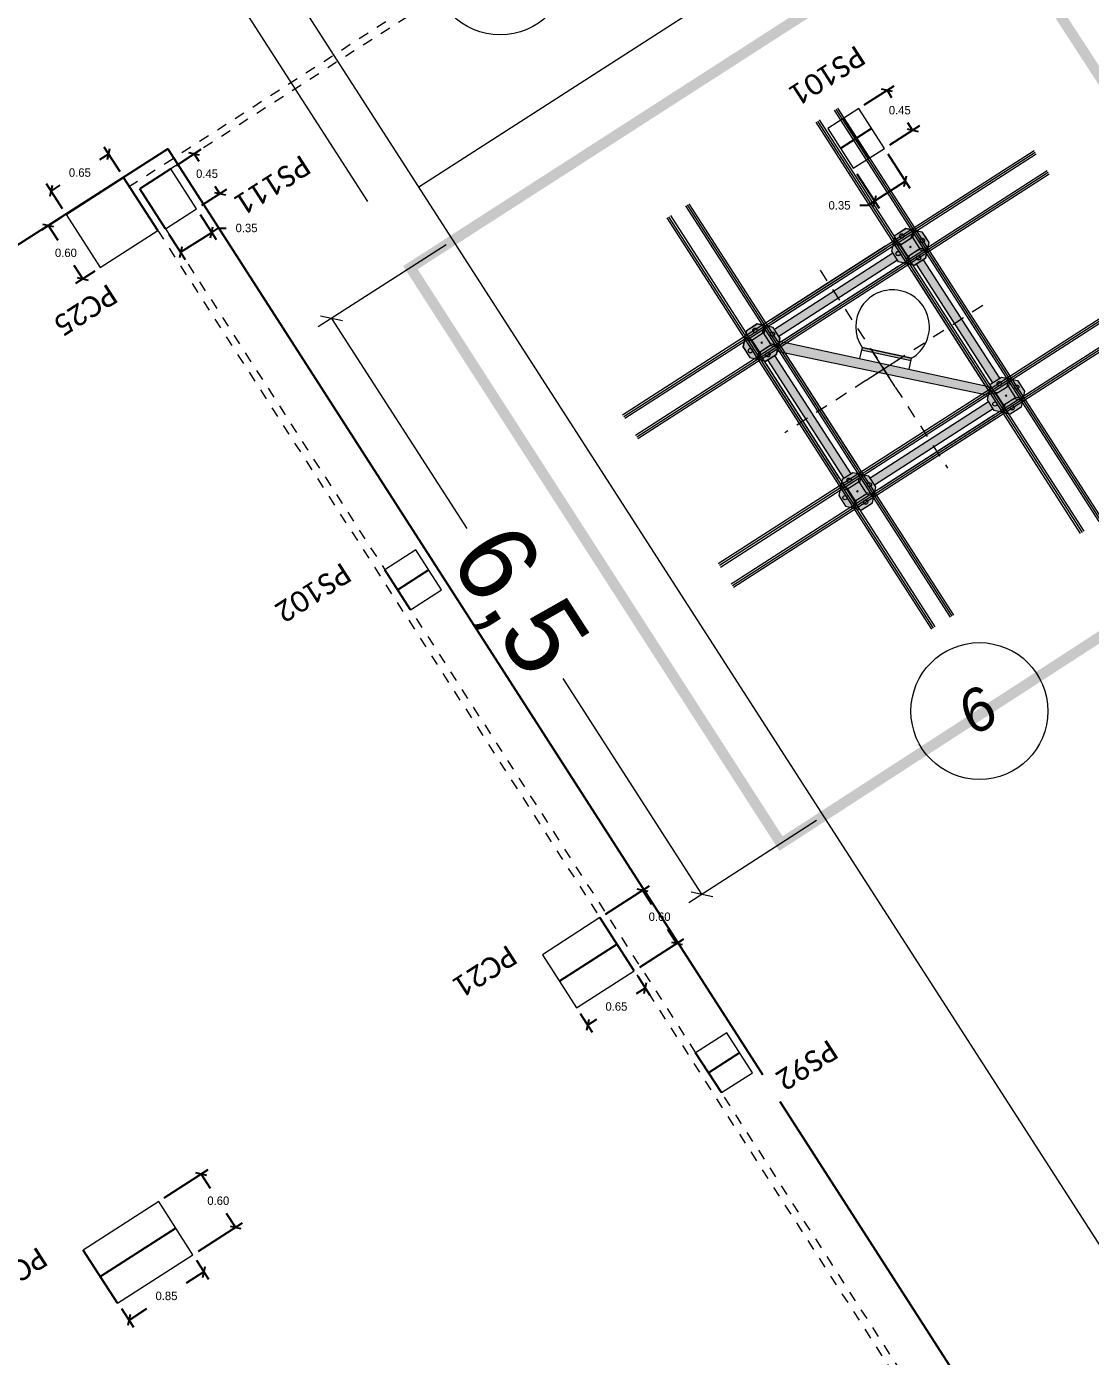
# Model space of a CAD drawing. Header units: metres. Extents: x 448 to 592, y 494 to 631.
# Drawn here: x 478.91 to 489.01, y 553.08 to 565.7 of the extents above; entities that cross this region are included whole.
import ezdxf

# ---------------------------------------------------------------- set-up
doc = ezdxf.new("R2010")
doc.units = ezdxf.units.M
for name, pattern in [('ACAD_ISO02W100', [15, 12, -3]), ('CYPE_RAYAPUNTO', [0.4125, 0.2025, -0.105, 0, -0.105]), ('Trazo general', [0.001875, 0.00125, -0.000625])]:
    doc.linetypes.add(name, pattern=pattern)
doc.layers.add('--000_R_GRÚA', color=7, linetype='Continuous', true_color=0xf8d731)
doc.layers.add('--00_R_BULONES', color=250, linetype='Continuous')
doc.layers.add('--00_RELLENO_PIEDRAS_ESCALERAS', color=9, linetype='Continuous')
for name, color, linetype, lineweight, true_color in [('0-AR-TXT-1', 5, 'Continuous', 5, 0x0000ff), ('0-AR-TXT-2', 7, 'Continuous', 5, 0xae3800), ('00-AUX-6', 5, 'Trazo general', 5, 0x0000ff), ('00-AUX-7', 7, 'Continuous', 25, 0xff8000)]:
    doc.layers.add(name, color=color, linetype=linetype, lineweight=lineweight, true_color=true_color)
for name, color, linetype, lineweight in [('0-AUX', 7, 'Continuous', 5), ('00_Grúa_Aux_Elemetos', 251, 'Continuous', 5), ('00_Grúa_Elementos', 7, 'Continuous', 5), ('1-AR-PILARES', 7, 'Continuous', 5), ('1-AR-VISTA', 7, 'Continuous', 5), ('SECC_COTAS', 255, 'Continuous', 9)]:
    doc.layers.add(name, color=color, linetype=linetype, lineweight=lineweight)
doc.styles.add('Arial_I', font='ariali.ttf', dxfattribs={"height": 0.4})
doc.styles.add('Calibri', font='calibri.ttf', dxfattribs={"height": 0.2})
doc.styles.add('DIN_0', font='')
doc.styles.get('DIN_0').set_extended_font_data('TGL 0-16')
doc.dimstyles.new('FS_ANOTATIVO', dxfattribs={"dimtxt": 2.5, "dimasz": 0.5, "dimexe": 0.5, "dimexo": 0.2, "dimgap": 0.2, "dimtad": 0, "dimdec": 1, "dimtxsty": 'DIN_0', "dimblk": 'OBLIQUE', "dimcen": 2.5, "dimadec": 0, "dimazin": 0, "dimtfac": 1, "dimtdec": 1, "dimtmove": 0, "dimatfit": 3, "dimldrblk": 'ARCHTICK', "dimfxl": 1, "dimlwd": 5, "dimlwe": 5, "dimarcsym": 0})
doc.dimstyles.get("Standard").update_dxf_attribs({"dimtxt": 0.18, "dimasz": 0.18, "dimexe": 0.18, "dimexo": 0.0625, "dimgap": 0.09, "dimtad": 0, "dimtih": 1, "dimtoh": 1, "dimzin": 0, "dimdsep": 46, "dimtxsty": 'Standard', "dimcen": 0.09, "dimadec": 0, "dimazin": 0, "dimtfac": 1, "dimtdec": 4, "dimtofl": 0, "dimtmove": 0, "dimatfit": 3, "dimfxl": 1, "dimtolj": 1, "dimtzin": 0, "dimarcsym": 0})

# ---------------------------------------------------------------- blocks, each defined once
blk = doc.blocks.new('Rejilla - Extremo de rejilla-3554-Sótano 2 - STR')
at = {"layer": '0-AUX'}
blk.add_circle((0, 0), 0.0065, dxfattribs=at)
blk = doc.blocks.new('_Oblique')
at = {"color": 0, "linetype": 'ByBlock', "lineweight": -2}
blk.add_line((-0.5, -0.5), (0.5, 0.5), dxfattribs=at)
blk = doc.blocks.new('*D269')
at = {"color": 0, "lineweight": 5, "ltscale": 5, "transparency": 16777216}
for p, q in [((482.892, 563.626), (481.679, 562.846)), ((481.805, 562.927), (483.088, 560.933)), ((485.321, 557.462), (484.003, 559.51)), ((486.408, 558.161), (485.195, 557.381))]:
    blk.add_line(p, q, dxfattribs=at)
at = {"layer": 'Defpoints', "color": 0, "ltscale": 5, "transparency": 16777216}
for p in [(482.942, 563.659), (481.805, 562.927), (486.458, 558.194)]:
    blk.add_point(p, dxfattribs=at)
at = {"color": 0, "lineweight": 5, "ltscale": 5, "transparency": 16777216, "xscale": 0.15, "yscale": 0.15, "zscale": 0.15}
for p, rotation in [((481.805, 562.927), 122.7553275663534), ((485.321, 557.462), 302.7553275663534)]:
    blk.add_blockref('_Oblique', p, dxfattribs=dict(at, rotation=rotation))
at = {"color": 0, "ltscale": 5, "transparency": 16777216, "insert": (483.545, 560.222), "char_height": 0.75, "attachment_point": 5, "rotation": 302.7553, "style": 'DIN_0'}
blk.add_mtext('6,5', dxfattribs=at)
blk = doc.blocks.new('_ArchTick')
at = {"color": 0, "linetype": 'ByBlock', "const_width": 0.15}
blk.add_lwpolyline([(-0.5, -0.5), (0.5, 0.5)], dxfattribs=at)
blk = doc.blocks.new('*D270')
at = {"color": 0, "lineweight": 5, "ltscale": 5, "transparency": 16777216}
for p, q in [((487.624, 567.49), (486.102, 569.857)), ((486.183, 569.731), (484.505, 568.651)), ((480.74, 566.229), (483.082, 567.736)), ((482.149, 564.038), (480.658, 566.355))]:
    blk.add_line(p, q, dxfattribs=at)
at = {"layer": 'Defpoints', "color": 0, "ltscale": 5, "transparency": 16777216}
for p in [(486.183, 569.731), (487.657, 567.44), (482.181, 563.988)]:
    blk.add_point(p, dxfattribs=at)
at = {"color": 0, "lineweight": 5, "ltscale": 5, "transparency": 16777216, "xscale": 0.15, "yscale": 0.15, "zscale": 0.15}
for p, rotation in [((486.183, 569.731), 32.75532756634439), ((480.74, 566.229), 212.7553275663444)]:
    blk.add_blockref('_Oblique', p, dxfattribs=dict(at, rotation=rotation))
at = {"color": 0, "ltscale": 5, "transparency": 16777216, "insert": (483.793, 568.193), "char_height": 0.75, "attachment_point": 5, "rotation": 32.7553, "style": 'DIN_0'}
blk.add_mtext('6,5', dxfattribs=at)
blk = doc.blocks.new('Planta 100LCA')
at = {"layer": '--000_R_GRÚA', "lineweight": 5, "true_color": 0xf8d731}
h = blk.add_hatch(color=40, dxfattribs=at)
h.dxf.hatch_style = 1
h.paths.add_polyline_path([(-0.905, 0.894), (-0.96, 0.949), (-1.009, 0.899), (-1.009, 0.778), (-0.96, 0.729), (-0.905, 0.784)])
h.paths.add_polyline_path([(-0.949, 0.827, -1), (-0.989, 0.827, -1)], flags=16)
h.paths.add_polyline_path([(-0.949, 0.96), (-0.96, 0.949), (-0.905, 0.894), (-0.905, 0.905), (-0.894, 0.905)])
h.paths.add_polyline_path([(-0.779, 1.009), (-0.839, 1.009), (-0.9, 1.009), (-0.949, 0.96), (-0.894, 0.905), (-0.784, 0.905), (-0.729, 0.96)])
h.paths.add_polyline_path([(-0.807, 0.969, -1), (-0.847, 0.969, -1)], flags=16)
h.paths.add_polyline_path([(-0.773, 0.905), (-0.905, 0.905), (-0.905, 0.773), (-0.773, 0.773)])
h.paths.add_polyline_path([(-0.718, 0.949), (-0.729, 0.96), (-0.784, 0.905), (-0.773, 0.905), (-0.773, 0.894)])
h.paths.add_polyline_path([(-0.669, 0.899), (-0.718, 0.949), (-0.773, 0.894), (-0.773, 0.784), (-0.718, 0.729), (-0.669, 0.778)])
h.paths.add_polyline_path([(-0.688, 0.849, -1), (-0.728, 0.849, -1)], flags=16)
h.paths.add_polyline_path([(-0.773, 0.784), (-0.773, 0.773), (-0.784, 0.773), (-0.729, 0.718), (-0.718, 0.729)])
h.paths.add_polyline_path([(-0.784, 0.773), (-0.894, 0.773), (-0.949, 0.718), (-0.9, 0.669), (-0.779, 0.669), (-0.729, 0.718)])
h.paths.add_polyline_path([(-0.827, 0.708, -1), (-0.867, 0.708, -1)], flags=16)
h.paths.add_polyline_path([(-0.894, 0.773), (-0.905, 0.773), (-0.905, 0.784), (-0.96, 0.729), (-0.949, 0.718)])
h.paths.add_polyline_path([(-0.799, 0.669), (-0.879, 0.669), (-0.879, 0), (-0.799, 0)])
h.paths.add_polyline_path([(-0.702, 0.745), (-0.718, 0.729), (-0.759, 0.689), (-0.07, 0), (0, 0), (0, 0.055)])
h.paths.add_polyline_path([(0, 0.879), (-0.669, 0.879), (-0.669, 0.799), (0, 0.799)])
h.paths.add_polyline_path([(0.669, 0.879), (0, 0.879), (0, 0.799), (0.669, 0.799)])
h.paths.add_polyline_path([(0.773, 0.894), (0.718, 0.949), (0.669, 0.899), (0.669, 0.778), (0.718, 0.729), (0.773, 0.784)])
h.paths.add_polyline_path([(0.728, 0.849, -1), (0.688, 0.849, -1)], flags=16)
h.paths.add_polyline_path([(0.729, 0.96), (0.718, 0.949), (0.773, 0.894), (0.773, 0.905), (0.784, 0.905)])
h.paths.add_polyline_path([(0.949, 0.96), (0.899, 1.009), (0.839, 1.009), (0.778, 1.009), (0.729, 0.96), (0.784, 0.905), (0.894, 0.905)])
h.paths.add_polyline_path([(0.807, 0.969, -1), (0.847, 0.969, -1)], flags=16)
h.paths.add_polyline_path([(0.905, 0.905), (0.773, 0.905), (0.773, 0.773), (0.905, 0.773)])
h.paths.add_polyline_path([(0.784, 0.773), (0.773, 0.773), (0.773, 0.784), (0.718, 0.729), (0.729, 0.718)])
h.paths.add_polyline_path([(0.894, 0.773), (0.784, 0.773), (0.729, 0.718), (0.778, 0.669), (0.899, 0.669), (0.949, 0.718)])
h.paths.add_polyline_path([(0.867, 0.708, -1), (0.827, 0.708, -1)], flags=16)
h.paths.add_polyline_path([(0.905, 0.784), (0.905, 0.773), (0.894, 0.773), (0.949, 0.718), (0.96, 0.729)])
h.paths.add_polyline_path([(1.009, 0.899), (0.96, 0.949), (0.905, 0.894), (0.905, 0.784), (0.96, 0.729), (1.009, 0.778)])
h.paths.add_polyline_path([(0.989, 0.827, -1), (0.949, 0.827, -1)], flags=16)
h.paths.add_polyline_path([(0.96, 0.949), (0.949, 0.96), (0.894, 0.905), (0.905, 0.905), (0.905, 0.894)])
h.paths.add_polyline_path([(0.879, 0.669), (0.799, 0.669), (0.799, 0), (0.879, 0)])
h.paths.add_polyline_path([(0.899, -0.671), (0.778, -0.671), (0.729, -0.72), (0.784, -0.775), (0.894, -0.775), (0.949, -0.72)])
h.paths.add_polyline_path([(0.871, -0.711, -1), (0.831, -0.711, -1)], flags=16)
h.paths.add_polyline_path([(0.729, -0.72), (0.718, -0.731), (0.773, -0.786), (0.773, -0.775), (0.784, -0.775)])
h.paths.add_polyline_path([(0.718, -0.731), (0.669, -0.78), (0.669, -0.841), (0.669, -0.901), (0.718, -0.951), (0.773, -0.896), (0.773, -0.786)])
h.paths.add_polyline_path([(0.729, -0.853, -1), (0.689, -0.853, -1)], flags=16)
h.paths.add_polyline_path([(0.905, -0.775), (0.773, -0.775), (0.773, -0.907), (0.905, -0.907)])
h.paths.add_polyline_path([(0.96, -0.731), (0.949, -0.72), (0.894, -0.775), (0.905, -0.775), (0.905, -0.786)])
h.paths.add_polyline_path([(1.009, -0.78), (0.96, -0.731), (0.905, -0.786), (0.905, -0.896), (0.96, -0.951), (1.009, -0.901)])
h.paths.add_polyline_path([(0.99, -0.833, -1), (0.95, -0.833, -1)], flags=16)
h.paths.add_polyline_path([(0.784, -0.907), (0.773, -0.907), (0.773, -0.896), (0.718, -0.951), (0.729, -0.962)])
h.paths.add_polyline_path([(0.894, -0.907), (0.784, -0.907), (0.729, -0.962), (0.778, -1.011), (0.899, -1.011), (0.949, -0.962)])
h.paths.add_polyline_path([(0.849, -0.972, -1), (0.809, -0.972, -1)], flags=16)
h.paths.add_polyline_path([(0, -0.799), (-0.669, -0.799), (-0.669, -0.879), (0, -0.879)])
h.paths.add_polyline_path([(0.669, -0.841), (0.669, -0.799), (0, -0.799), (0, -0.879), (0.669, -0.879)])
h.paths.add_polyline_path([(-0.729, -0.72), (-0.779, -0.671), (-0.9, -0.671), (-0.949, -0.72), (-0.894, -0.775), (-0.784, -0.775)])
h.paths.add_polyline_path([(-0.869, -0.71, -1), (-0.829, -0.71, -1)], flags=16)
h.paths.add_polyline_path([(-0.949, -0.72), (-0.96, -0.731), (-0.905, -0.786), (-0.905, -0.775), (-0.894, -0.775)])
h.paths.add_polyline_path([(-0.905, -0.786), (-0.96, -0.731), (-1.009, -0.78), (-1.009, -0.841), (-1.009, -0.901), (-0.96, -0.951), (-0.905, -0.896)])
h.paths.add_polyline_path([(-0.949, -0.829, -1), (-0.989, -0.829, -1)], flags=16)
h.paths.add_polyline_path([(-0.894, -0.907), (-0.905, -0.907), (-0.905, -0.896), (-0.96, -0.951), (-0.949, -0.962)])
h.paths.add_polyline_path([(-0.784, -0.907), (-0.894, -0.907), (-0.949, -0.962), (-0.9, -1.011), (-0.779, -1.011), (-0.729, -0.962)])
h.paths.add_polyline_path([(-0.807, -0.971, -1), (-0.847, -0.971, -1)], flags=16)
h.paths.add_polyline_path([(-0.773, -0.896), (-0.773, -0.907), (-0.784, -0.907), (-0.729, -0.962), (-0.718, -0.951)])
h.paths.add_polyline_path([(-0.669, -0.78), (-0.718, -0.731), (-0.773, -0.786), (-0.773, -0.896), (-0.718, -0.951), (-0.669, -0.901)])
h.paths.add_polyline_path([(-0.688, -0.849, -1), (-0.728, -0.849, -1)], flags=16)
h.paths.add_polyline_path([(-0.718, -0.731), (-0.729, -0.72), (-0.784, -0.775), (-0.773, -0.775), (-0.773, -0.786)])
h = blk.add_hatch(color=40, dxfattribs=at)
h.dxf.hatch_style = 1
h.paths.add_polyline_path([(0.879, 0), (0.799, 0), (0.799, -0.669), (0.799, -0.671), (0.879, -0.671), (0.879, -0.669)])
h.paths.add_polyline_path([(0.056, 0), (0, 0), (0, -0.07), (0.69, -0.76), (0.759, -0.691), (0.757, -0.69)])
h.paths.add_polyline_path([(0, 0), (-0.07, 0), (0, -0.07)])
h.paths.add_polyline_path([(0, 0.055), (0, 0), (0.056, 0)])
h.paths.add_polyline_path([(-0.799, 0), (-0.879, 0), (-0.879, -0.671), (-0.799, -0.671), (-0.799, -0.669)])
h.paths.add_polyline_path([(-0.773, -0.775), (-0.905, -0.775), (-0.905, -0.907), (-0.773, -0.907)])
at = {"layer": '--000_R_GRÚA', "lineweight": 5}
h = blk.add_hatch(color=256, dxfattribs=at)
h.dxf.hatch_style = 1
h.paths.add_polyline_path([(0.669, -0.901), (0.669, -0.841), (0.669, -0.78), (0.778, -0.671), (0.899, -0.671), (1.009, -0.78), (1.009, -0.901), (0.96, -0.951), (0.905, -0.896), (0.905, -0.775), (0.773, -0.775), (0.773, -0.907), (0.894, -0.907), (0.949, -0.962), (0.899, -1.011), (0.778, -1.011)])
at = {"layer": '--00_R_BULONES', "lineweight": 5}
h = blk.add_hatch(color=256, dxfattribs=at)
h.dxf.hatch_style = 1
h.paths.add_polyline_path([(0.729, -0.853, 1), (0.689, -0.853, 1)])
h.paths.add_polyline_path([(0.871, -0.711, 1), (0.831, -0.711, 1)])
h.paths.add_polyline_path([(0.99, -0.833, 1), (0.95, -0.833, 1)])
h.paths.add_polyline_path([(0.849, -0.972, 1), (0.809, -0.972, 1)])
h.paths.add_polyline_path([(-0.949, -0.829, 1), (-0.989, -0.829, 1)])
h.paths.add_polyline_path([(-0.829, -0.71, 1), (-0.869, -0.71, 1)])
h.paths.add_polyline_path([(-0.807, -0.971, 1), (-0.847, -0.971, 1)])
h.paths.add_polyline_path([(-0.688, -0.849, 1), (-0.728, -0.849, 1)])
h.paths.add_polyline_path([(-0.949, 0.827, 1), (-0.989, 0.827, 1)])
h.paths.add_polyline_path([(-0.807, 0.969, 1), (-0.847, 0.969, 1)])
h.paths.add_polyline_path([(-0.688, 0.849, 1), (-0.728, 0.849, 1)])
h.paths.add_polyline_path([(-0.827, 0.708, 1), (-0.867, 0.708, 1)])
h.paths.add_polyline_path([(0.728, 0.849, 1), (0.688, 0.849, 1)])
h.paths.add_polyline_path([(0.847, 0.969, 1), (0.807, 0.969, 1)])
h.paths.add_polyline_path([(0.867, 0.708, 1), (0.827, 0.708, 1)])
h.paths.add_polyline_path([(0.989, 0.827, 1), (0.949, 0.827, 1)])
at = {"layer": '--00_RELLENO_PIEDRAS_ESCALERAS', "lineweight": 5}
h = blk.add_hatch(color=256, dxfattribs=at)
h.dxf.hatch_style = 1
h.paths.add_polyline_path([(-0.26, 0.075), (-0.278, 0.057), (-0.221, 0), (-0.185, 0)])
h.paths.add_polyline_path([(-0.185, 0), (-0.221, 0), (0, -0.221), (0, -0.185)])
h = blk.add_hatch(color=256, dxfattribs=at)
h.dxf.hatch_style = 1
h.paths.add_polyline_path([(0, -0.185), (0, -0.221), (0.062, -0.283), (0.081, -0.266)])
h.paths.add_polyline_path([(0, -0.221), (0, -0.222), (0.062, -0.285, 0.001579), (0.062, -0.283)])
h.paths.add_polyline_path([(-0.278, 0.057), (0, -0.222), (0, -0.221)])
at = {"layer": '--000_R_GRÚA', "color": 7, "lineweight": 5}
for p, q in [((-0.879, -0.669), (-0.879, -0.671)), ((-0.799, -0.669), (-0.799, -0.671)), ((0.757, -0.69), (0.759, -0.691)), ((0.799, -0.669), (0.799, -0.671)), ((0.879, -0.669), (0.879, -0.671))]:
    blk.add_line(p, q, dxfattribs=at)
at = {"layer": '--00_RELLENO_PIEDRAS_ESCALERAS', "lineweight": 5}
blk.add_line((0.062, -0.283), (0.081, -0.266), dxfattribs=at)
at = {"color": 7, "lineweight": 5}
for p, q in [((-0.905, 0.894), (-0.96, 0.949)), ((-0.894, 0.905), (-0.949, 0.96)), ((-0.784, 0.905), (-0.729, 0.96)), ((-0.773, 0.894), (-0.718, 0.949)), ((0.773, 0.894), (0.718, 0.949)), ((0.784, 0.905), (0.729, 0.96)), ((0.894, 0.905), (0.949, 0.96)), ((0.905, 0.894), (0.96, 0.949)), ((-0.905, 0.784), (-0.96, 0.729)), ((-0.894, 0.773), (-0.949, 0.718)), ((-0.784, 0.773), (-0.729, 0.718)), ((-0.773, 0.784), (-0.718, 0.729)), ((-0.669, 0.879), (0.669, 0.879)), ((-0.669, 0.799), (0.669, 0.799)), ((-0.669, 0.799), (0.669, 0.799)), ((0.773, 0.784), (0.718, 0.729)), ((0.784, 0.773), (0.729, 0.718)), ((0.894, 0.773), (0.949, 0.718)), ((0.905, 0.784), (0.96, 0.729)), ((-0.879, 0.669), (-0.879, -0.669)), ((-0.799, 0.669), (-0.799, -0.669)), ((0.799, 0.669), (0.799, -0.669)), ((0.879, 0.669), (0.879, -0.669)), ((-0.905, -0.786), (-0.96, -0.731)), ((-0.894, -0.775), (-0.949, -0.72)), ((-0.784, -0.775), (-0.729, -0.72)), ((-0.773, -0.786), (-0.718, -0.731)), ((0.773, -0.786), (0.718, -0.731)), ((0.784, -0.775), (0.729, -0.72)), ((0.894, -0.775), (0.949, -0.72)), ((0.905, -0.786), (0.96, -0.731)), ((-0.669, -0.799), (0.669, -0.799)), ((-0.669, -0.799), (0.669, -0.799)), ((-0.669, -0.879), (0.669, -0.879)), ((-0.905, -0.896), (-0.96, -0.951)), ((-0.894, -0.907), (-0.949, -0.962)), ((-0.784, -0.907), (-0.729, -0.962)), ((-0.773, -0.896), (-0.718, -0.951)), ((0.773, -0.896), (0.718, -0.951)), ((0.784, -0.907), (0.729, -0.962)), ((0.894, -0.907), (0.949, -0.962)), ((0.905, -0.896), (0.96, -0.951))]:
    blk.add_line(p, q, dxfattribs=at)
at = {"color": 8, "lineweight": 5}
for p, q in [((-0.203, 0.132), (-0.278, 0.057)), ((-0.278, 0.057), (0.063, -0.284)), ((-0.26, 0.075), (0.081, -0.266)), ((0.062, -0.285), (0.139, -0.209))]:
    blk.add_line(p, q, dxfattribs=at)
at = {"color": 7, "lineweight": 5}
for points in [[(-1.009, 0.899), (-0.9, 1.009), (-0.839, 1.009), (-0.779, 1.009), (-0.669, 0.899), (-0.669, 0.778), (-0.779, 0.669), (-0.9, 0.669), (-1.009, 0.778)], [(-0.905, 0.905), (-0.773, 0.905), (-0.773, 0.773), (-0.905, 0.773)], [(1.009, 0.899), (0.899, 1.009), (0.839, 1.009), (0.778, 1.009), (0.669, 0.899), (0.669, 0.778), (0.778, 0.669), (0.899, 0.669), (1.009, 0.778)], [(0.905, 0.905), (0.773, 0.905), (0.773, 0.773), (0.905, 0.773)], [(-0.9, -1.011), (-1.009, -0.901), (-1.009, -0.841), (-1.009, -0.78), (-0.9, -0.671), (-0.779, -0.671), (-0.669, -0.78), (-0.669, -0.901), (-0.779, -1.011)], [(0.778, -0.671), (0.669, -0.78), (0.669, -0.841), (0.669, -0.901), (0.778, -1.011), (0.899, -1.011), (1.009, -0.901), (1.009, -0.78), (0.899, -0.671)], [(-0.905, -0.907), (-0.905, -0.775), (-0.773, -0.775), (-0.773, -0.907)], [(0.773, -0.775), (0.773, -0.907), (0.905, -0.907), (0.905, -0.775)]]:
    blk.add_lwpolyline(points, close=True, dxfattribs=at)
for points in [[(0.689, -0.759), (-0.759, 0.689)], [(0.757, -0.69), (-0.702, 0.745)]]:
    blk.add_lwpolyline(points, dxfattribs=at)
at = {"color": 8, "lineweight": 5}
blk.add_lwpolyline([(0.062, -0.285), (-0.278, 0.057)], dxfattribs=at)
at = {"color": 7, "lineweight": 5}
for centre in [(-0.827, 0.969), (0.827, 0.969), (-0.969, 0.827), (-0.708, 0.849), (0.708, 0.849), (0.969, 0.827), (-0.847, 0.708), (0.847, 0.708), (-0.849, -0.71), (0.851, -0.711), (-0.969, -0.829), (-0.708, -0.849), (0.709, -0.853), (0.97, -0.833), (-0.827, -0.971), (0.829, -0.972)]:
    blk.add_circle(centre, 0.02, dxfattribs=at)
at = {"color": 8, "lineweight": 5}
blk.add_arc((-0.288, -0.293), 0.35, 88.3671, 1.6329, dxfattribs=at)
at = {"layer": '00_Grúa_Aux_Elemetos', "color": 252, "linetype": 'ACAD_ISO02W100', "lineweight": 5, "ltscale": 0.01, "true_color": 0x939598}
for p, q in [((0, -1.118), (0, 1.118)), ((-1.118, 0), (1.118, 0))]:
    blk.add_line(p, q, dxfattribs=at)
blk = doc.blocks.new('*U130')
at = {"lineweight": 5}
blk.add_blockref('Planta 100LCA', (0, 0), dxfattribs=at)
blk = doc.blocks.new('Anclaje planta 100LCA')
at = {"layer": '--000_R_GRÚA', "lineweight": 5, "true_color": 0xf8d731}
h = blk.add_hatch(color=40, dxfattribs=at)
h.dxf.hatch_style = 1
h.paths.add_polyline_path([(-0.905, 0.894), (-0.96, 0.949), (-1.009, 0.899), (-1.009, 0.778), (-0.96, 0.729), (-0.905, 0.784)])
h.paths.add_polyline_path([(-0.949, 0.827, -1), (-0.989, 0.827, -1)], flags=16)
h.paths.add_polyline_path([(-0.949, 0.96), (-0.96, 0.949), (-0.905, 0.894), (-0.905, 0.905), (-0.894, 0.905)])
h.paths.add_polyline_path([(-0.729, 0.96), (-0.779, 1.009), (-0.839, 1.009), (-0.9, 1.009), (-0.949, 0.96), (-0.894, 0.905), (-0.784, 0.905)])
h.paths.add_polyline_path([(-0.847, 0.969, -1), (-0.807, 0.969, -1)], flags=16)
h.paths.add_polyline_path([(-0.718, 0.949), (-0.729, 0.96), (-0.784, 0.905), (-0.773, 0.905), (-0.773, 0.894)])
h.paths.add_polyline_path([(-0.669, 0.899), (-0.718, 0.949), (-0.773, 0.894), (-0.773, 0.784), (-0.718, 0.729), (-0.669, 0.778)])
h.paths.add_polyline_path([(-0.688, 0.849, -1), (-0.728, 0.849, -1)], flags=16)
h.paths.add_polyline_path([(-0.773, 0.905), (-0.784, 0.905), (-0.894, 0.905), (-0.905, 0.905), (-0.905, 0.894), (-0.905, 0.784), (-0.905, 0.773), (-0.773, 0.773)])
h.paths.add_polyline_path([(-0.784, 0.773), (-0.894, 0.773), (-0.949, 0.718), (-0.9, 0.669), (-0.779, 0.669), (-0.729, 0.718)])
h.paths.add_polyline_path([(-0.827, 0.708, -1), (-0.867, 0.708, -1)], flags=16)
h.paths.add_polyline_path([(-0.773, 0.784), (-0.773, 0.773), (-0.784, 0.773), (-0.729, 0.718), (-0.718, 0.729)])
h.paths.add_polyline_path([(-0.894, 0.773), (-0.905, 0.773), (-0.905, 0.784), (-0.96, 0.729), (-0.949, 0.718)])
h.paths.add_polyline_path([(0.773, 0.894), (0.718, 0.949), (0.669, 0.899), (0.669, 0.778), (0.718, 0.729), (0.773, 0.784)])
h.paths.add_polyline_path([(0.728, 0.849, -1), (0.688, 0.849, -1)], flags=16)
h.paths.add_polyline_path([(0.729, 0.96), (0.718, 0.949), (0.773, 0.894), (0.773, 0.905), (0.784, 0.905)])
h.paths.add_polyline_path([(0.949, 0.96), (0.899, 1.009), (0.839, 1.009), (0.778, 1.009), (0.729, 0.96), (0.784, 0.905), (0.894, 0.905)])
h.paths.add_polyline_path([(0.807, 0.969, -1), (0.847, 0.969, -1)], flags=16)
h.paths.add_polyline_path([(0.905, 0.905), (0.773, 0.905), (0.773, 0.894), (0.773, 0.784), (0.773, 0.773), (0.905, 0.773)])
h.paths.add_polyline_path([(0.96, 0.949), (0.949, 0.96), (0.894, 0.905), (0.905, 0.905), (0.905, 0.894)])
h.paths.add_polyline_path([(1.009, 0.899), (0.96, 0.949), (0.905, 0.894), (0.905, 0.784), (0.96, 0.729), (1.009, 0.778)])
h.paths.add_polyline_path([(0.989, 0.827, -1), (0.949, 0.827, -1)], flags=16)
h.paths.add_polyline_path([(0.905, 0.784), (0.905, 0.773), (0.894, 0.773), (0.949, 0.718), (0.96, 0.729)])
h.paths.add_polyline_path([(0.894, 0.773), (0.784, 0.773), (0.729, 0.718), (0.778, 0.669), (0.899, 0.669), (0.949, 0.718)])
h.paths.add_polyline_path([(0.867, 0.708, -1), (0.827, 0.708, -1)], flags=16)
h.paths.add_polyline_path([(0.784, 0.773), (0.773, 0.773), (0.773, 0.784), (0.718, 0.729), (0.729, 0.718)])
h.paths.add_polyline_path([(0.773, -0.784), (0.718, -0.729), (0.669, -0.779), (0.669, -0.839), (0.669, -0.9), (0.718, -0.949), (0.773, -0.894)])
h.paths.add_polyline_path([(0.689, -0.851, -1), (0.729, -0.851, -1)], flags=16)
h.paths.add_polyline_path([(0.905, -0.773), (0.773, -0.773), (0.773, -0.905), (0.905, -0.905)])
h.paths.add_polyline_path([(0.729, -0.718), (0.718, -0.729), (0.773, -0.784), (0.773, -0.773), (0.784, -0.773)])
h.paths.add_polyline_path([(0.949, -0.718), (0.899, -0.669), (0.778, -0.669), (0.729, -0.718), (0.784, -0.773), (0.894, -0.773)])
h.paths.add_polyline_path([(0.831, -0.709, -1), (0.871, -0.709, -1)], flags=16)
h.paths.add_polyline_path([(0.96, -0.729), (0.949, -0.718), (0.894, -0.773), (0.905, -0.773), (0.905, -0.784)])
h.paths.add_polyline_path([(1.009, -0.779), (0.96, -0.729), (0.905, -0.784), (0.905, -0.894), (0.96, -0.949), (1.009, -0.9)])
h.paths.add_polyline_path([(0.99, -0.831, -1), (0.95, -0.831, -1)], flags=16)
h.paths.add_polyline_path([(0.905, -0.894), (0.905, -0.905), (0.894, -0.905), (0.949, -0.96), (0.96, -0.949)])
h.paths.add_polyline_path([(0.894, -0.905), (0.784, -0.905), (0.729, -0.96), (0.778, -1.009), (0.899, -1.009), (0.949, -0.96)])
h.paths.add_polyline_path([(0.849, -0.97, -1), (0.809, -0.97, -1)], flags=16)
h.paths.add_polyline_path([(0.784, -0.905), (0.773, -0.905), (0.773, -0.894), (0.718, -0.949), (0.729, -0.96)])
h.paths.add_polyline_path([(-0.949, -0.718), (-0.96, -0.729), (-0.905, -0.784), (-0.905, -0.773), (-0.894, -0.773)])
h.paths.add_polyline_path([(-0.905, -0.784), (-0.96, -0.729), (-1.009, -0.779), (-1.009, -0.839), (-1.009, -0.9), (-0.96, -0.949), (-0.905, -0.894)])
h.paths.add_polyline_path([(-0.949, -0.827, -1), (-0.989, -0.827, -1)], flags=16)
h.paths.add_polyline_path([(-0.729, -0.718), (-0.779, -0.669), (-0.9, -0.669), (-0.949, -0.718), (-0.894, -0.773), (-0.784, -0.773)])
h.paths.add_polyline_path([(-0.869, -0.708, -1), (-0.829, -0.708, -1)], flags=16)
h.paths.add_polyline_path([(-0.718, -0.729), (-0.729, -0.718), (-0.784, -0.773), (-0.773, -0.773), (-0.773, -0.784)])
h.paths.add_polyline_path([(-0.669, -0.779), (-0.718, -0.729), (-0.773, -0.784), (-0.773, -0.894), (-0.718, -0.949), (-0.669, -0.9)])
h.paths.add_polyline_path([(-0.688, -0.847, -1), (-0.728, -0.847, -1)], flags=16)
h.paths.add_polyline_path([(-0.773, -0.894), (-0.773, -0.905), (-0.784, -0.905), (-0.729, -0.96), (-0.718, -0.949)])
h.paths.add_polyline_path([(-0.784, -0.905), (-0.894, -0.905), (-0.949, -0.96), (-0.9, -1.009), (-0.779, -1.009), (-0.729, -0.96)])
h.paths.add_polyline_path([(-0.807, -0.969, -1), (-0.847, -0.969, -1)], flags=16)
h.paths.add_polyline_path([(-0.894, -0.905), (-0.905, -0.905), (-0.905, -0.894), (-0.96, -0.949), (-0.949, -0.96)])
h.paths.add_polyline_path([(-0.773, -0.773), (-0.905, -0.773), (-0.905, -0.905), (-0.773, -0.905)])
at = {"layer": '--00_R_BULONES', "lineweight": 5}
h = blk.add_hatch(color=256, dxfattribs=at)
h.dxf.hatch_style = 1
h.paths.add_polyline_path([(-0.949, -0.827, 1), (-0.989, -0.827, 1)])
h.paths.add_polyline_path([(-0.829, -0.708, 1), (-0.869, -0.708, 1)])
h.paths.add_polyline_path([(-0.688, -0.847, 1), (-0.728, -0.847, 1)])
h.paths.add_polyline_path([(-0.807, -0.969, 1), (-0.847, -0.969, 1)])
h.paths.add_polyline_path([(0.729, -0.851, 1), (0.689, -0.851, 1)])
h.paths.add_polyline_path([(0.871, -0.709, 1), (0.831, -0.709, 1)])
h.paths.add_polyline_path([(0.99, -0.831, 1), (0.95, -0.831, 1)])
h.paths.add_polyline_path([(0.849, -0.97, 1), (0.809, -0.97, 1)])
h.paths.add_polyline_path([(0.728, 0.849, 1), (0.688, 0.849, 1)])
h.paths.add_polyline_path([(0.847, 0.969, 1), (0.807, 0.969, 1)])
h.paths.add_polyline_path([(0.989, 0.827, 1), (0.949, 0.827, 1)])
h.paths.add_polyline_path([(0.867, 0.708, 1), (0.827, 0.708, 1)])
h.paths.add_polyline_path([(-0.949, 0.827, 1), (-0.989, 0.827, 1)])
h.paths.add_polyline_path([(-0.807, 0.969, 1), (-0.847, 0.969, 1)])
h.paths.add_polyline_path([(-0.688, 0.849, 1), (-0.728, 0.849, 1)])
h.paths.add_polyline_path([(-0.827, 0.708, 1), (-0.867, 0.708, 1)])
at = {"lineweight": 5}
for p, q in [((-0.905, 0.894), (-0.96, 0.949)), ((-0.894, 0.905), (-0.949, 0.96)), ((-0.784, 0.905), (-0.729, 0.96)), ((-0.773, 0.894), (-0.718, 0.949)), ((0.773, 0.894), (0.718, 0.949)), ((0.784, 0.905), (0.729, 0.96)), ((0.894, 0.905), (0.949, 0.96)), ((0.905, 0.894), (0.96, 0.949)), ((-0.905, 0.784), (-0.96, 0.729)), ((-0.894, 0.773), (-0.949, 0.718)), ((-0.784, 0.773), (-0.729, 0.718)), ((-0.773, 0.784), (-0.718, 0.729)), ((0.773, 0.784), (0.718, 0.729)), ((0.784, 0.773), (0.729, 0.718)), ((0.894, 0.773), (0.949, 0.718)), ((0.905, 0.784), (0.96, 0.729)), ((-0.905, -0.784), (-0.96, -0.729)), ((-0.894, -0.773), (-0.949, -0.718)), ((-0.784, -0.773), (-0.729, -0.718)), ((-0.773, -0.784), (-0.718, -0.729)), ((0.773, -0.784), (0.718, -0.729)), ((0.784, -0.773), (0.729, -0.718)), ((0.894, -0.773), (0.949, -0.718)), ((0.905, -0.784), (0.96, -0.729)), ((-0.905, -0.894), (-0.96, -0.949)), ((-0.894, -0.905), (-0.949, -0.96)), ((-0.784, -0.905), (-0.729, -0.96)), ((-0.773, -0.894), (-0.718, -0.949)), ((0.773, -0.894), (0.718, -0.949)), ((0.784, -0.905), (0.729, -0.96)), ((0.894, -0.905), (0.949, -0.96)), ((0.905, -0.894), (0.96, -0.949))]:
    blk.add_line(p, q, dxfattribs=at)
for points in [[(-1.009, 0.899), (-0.9, 1.009), (-0.839, 1.009), (-0.779, 1.009), (-0.669, 0.899), (-0.669, 0.778), (-0.779, 0.669), (-0.9, 0.669), (-1.009, 0.778)], [(-0.905, 0.905), (-0.773, 0.905), (-0.773, 0.773), (-0.905, 0.773)], [(1.009, 0.899), (0.899, 1.009), (0.839, 1.009), (0.778, 1.009), (0.669, 0.899), (0.669, 0.778), (0.778, 0.669), (0.899, 0.669), (1.009, 0.778)], [(0.905, 0.905), (0.773, 0.905), (0.773, 0.773), (0.905, 0.773)], [(-0.9, -1.009), (-1.009, -0.9), (-1.009, -0.839), (-1.009, -0.779), (-0.9, -0.669), (-0.779, -0.669), (-0.669, -0.779), (-0.669, -0.9), (-0.779, -1.009)], [(0.778, -0.669), (0.669, -0.779), (0.669, -0.839), (0.669, -0.9), (0.778, -1.009), (0.899, -1.009), (1.009, -0.9), (1.009, -0.779), (0.899, -0.669)], [(-0.905, -0.905), (-0.905, -0.773), (-0.773, -0.773), (-0.773, -0.905)], [(0.773, -0.773), (0.773, -0.905), (0.905, -0.905), (0.905, -0.773)]]:
    blk.add_lwpolyline(points, close=True, dxfattribs=at)
for centre in [(-0.827, 0.969), (0.827, 0.969), (-0.969, 0.827), (-0.708, 0.849), (0.708, 0.849), (0.969, 0.827), (-0.847, 0.708), (0.847, 0.708), (-0.849, -0.708), (0.851, -0.709), (-0.969, -0.827), (-0.708, -0.847), (0.709, -0.851), (0.97, -0.831), (-0.827, -0.969), (0.829, -0.97)]:
    blk.add_circle(centre, 0.02, dxfattribs=at)
at = {"layer": '00_Grúa_Aux_Elemetos', "lineweight": 5}
for p, q in [((0, 0.2), (0, -0.2)), ((-0.2, 0), (0.2, 0))]:
    blk.add_line(p, q, dxfattribs=at)
blk = doc.blocks.new('armaduras punzonamiento planta')
at = {"color": 251, "lineweight": 20, "true_color": 0x636466}
for p, q in [((-0.133, -1.482), (-0.133, 1.482)), ((-0.114, -1.482), (-0.114, 1.482)), ((-0.095, -1.482), (-0.095, 1.482)), ((0.076, -1.482), (0.076, 1.482)), ((0.095, -1.482), (0.095, 1.482)), ((0.114, -1.482), (0.114, 1.482)), ((-1.482, 0.133), (1.482, 0.133)), ((-1.482, 0.114), (1.482, 0.114)), ((-1.482, 0.095), (1.482, 0.095)), ((-0.0095, 0), (0.0095, 0)), ((0, -0.0095), (0, 0.0095)), ((0, 0), (0, 0)), ((-1.482, -0.095), (1.482, -0.095)), ((-1.482, -0.114), (1.482, -0.114)), ((-1.482, -0.133), (1.482, -0.133))]:
    blk.add_line(p, q, dxfattribs=at)
blk = doc.blocks.new('*U131')
at = {"color": 3, "lineweight": 20}
for p in [(-0.839, 0.839), (0.839, 0.839), (-0.839, -0.839), (0.839, -0.839)]:
    blk.add_blockref('armaduras punzonamiento planta', p, dxfattribs=at)
at = {"lineweight": 5}
blk.add_blockref('Anclaje planta 100LCA', (0, 0), dxfattribs=at)
blk = doc.blocks.new('*D476')
at = {"layer": 'Defpoints', "color": 0, "transparency": 16777216}
for p in [(480.569, 554.805), (480.165, 554.545), (480.489, 554.041)]:
    blk.add_point(p, dxfattribs=at)
at = {"layer": 'SECC_COTAS', "color": 0, "lineweight": -2, "transparency": 16777216}
for p, q in [((480.217, 554.579), (480.636, 554.849)), ((480.569, 554.805), (480.654, 554.673)), ((480.542, 554.075), (480.961, 554.344)), ((480.894, 554.301), (480.809, 554.433))]:
    blk.add_line(p, q, dxfattribs=at)
at = {"layer": 'SECC_COTAS', "color": 0, "lineweight": -2, "transparency": 16777216, "xscale": 0.075, "yscale": 0.075, "zscale": 0.075}
for p, rotation in [((480.569, 554.805), 122.7553268014065), ((480.894, 554.301), 302.7553268014065)]:
    blk.add_blockref('_Oblique', p, dxfattribs=dict(at, rotation=rotation))
at = {"layer": 'SECC_COTAS', "color": 0, "transparency": 16777216, "insert": (480.731, 554.553), "char_height": 0.08, "attachment_point": 5}
blk.add_mtext('\\A1;0.60', dxfattribs=at)
blk = doc.blocks.new('*D477')
at = {"layer": 'Defpoints', "color": 0, "transparency": 16777216}
for p in [(480.489, 554.041), (479.779, 553.583), (479.884, 553.42)]:
    blk.add_point(p, dxfattribs=at)
at = {"layer": 'SECC_COTAS', "color": 0, "lineweight": -2, "transparency": 16777216}
for p, q in [((480.523, 553.988), (480.638, 553.81)), ((480.595, 553.877), (480.426, 553.769)), ((479.812, 553.531), (479.927, 553.353)), ((479.884, 553.42), (480.053, 553.529))]:
    blk.add_line(p, q, dxfattribs=at)
at = {"layer": 'SECC_COTAS', "color": 0, "lineweight": -2, "transparency": 16777216, "xscale": 0.075, "yscale": 0.075, "zscale": 0.075}
for p, rotation in [((480.595, 553.877), 32.75532680140198), ((479.884, 553.42), 212.755326801402)]:
    blk.add_blockref('_Oblique', p, dxfattribs=dict(at, rotation=rotation))
at = {"layer": 'SECC_COTAS', "color": 0, "transparency": 16777216, "insert": (480.239, 553.649), "char_height": 0.08, "attachment_point": 5}
blk.add_mtext('\\A1;0.85', dxfattribs=at)
blk = doc.blocks.new('*D478')
at = {"layer": 'Defpoints', "color": 0, "transparency": 16777216}
for p in [(484.757, 557.5), (484.353, 557.24), (484.678, 556.735)]:
    blk.add_point(p, dxfattribs=at)
at = {"layer": 'SECC_COTAS', "color": 0, "lineweight": -2, "transparency": 16777216}
for p, q in [((484.405, 557.274), (484.824, 557.543)), ((484.757, 557.5), (484.842, 557.368)), ((485.082, 556.995), (484.997, 557.128)), ((484.73, 556.769), (485.149, 557.039))]:
    blk.add_line(p, q, dxfattribs=at)
at = {"layer": 'SECC_COTAS', "color": 0, "lineweight": -2, "transparency": 16777216, "xscale": 0.075, "yscale": 0.075, "zscale": 0.075}
for p, rotation in [((484.757, 557.5), 122.7553268014065), ((485.082, 556.995), 302.7553268014065)]:
    blk.add_blockref('_Oblique', p, dxfattribs=dict(at, rotation=rotation))
at = {"layer": 'SECC_COTAS', "color": 0, "transparency": 16777216, "insert": (484.919, 557.248), "char_height": 0.08, "attachment_point": 5}
blk.add_mtext('\\A1;0.60', dxfattribs=at)
blk = doc.blocks.new('*D479')
at = {"layer": 'Defpoints', "color": 0, "transparency": 16777216}
for p in [(484.678, 556.735), (484.131, 556.383), (484.236, 556.22)]:
    blk.add_point(p, dxfattribs=at)
at = {"layer": 'SECC_COTAS', "color": 0, "lineweight": -2, "transparency": 16777216}
for p, q in [((484.711, 556.683), (484.826, 556.504)), ((484.783, 556.572), (484.696, 556.516)), ((484.165, 556.331), (484.279, 556.153)), ((484.236, 556.22), (484.323, 556.276))]:
    blk.add_line(p, q, dxfattribs=at)
at = {"layer": 'SECC_COTAS', "color": 0, "lineweight": -2, "transparency": 16777216, "xscale": 0.075, "yscale": 0.075, "zscale": 0.075}
for p, rotation in [((484.783, 556.572), 32.75532680140198), ((484.236, 556.22), 212.755326801402)]:
    blk.add_blockref('_Oblique', p, dxfattribs=dict(at, rotation=rotation))
at = {"layer": 'SECC_COTAS', "color": 0, "transparency": 16777216, "insert": (484.509, 556.396), "char_height": 0.08, "attachment_point": 5}
blk.add_mtext('\\A1;0.65', dxfattribs=at)
blk = doc.blocks.new('*D482')
at = {"layer": 'Defpoints', "color": 0, "transparency": 16777216}
for p in [(479.832, 564.266), (479.144, 564.136), (479.286, 563.915)]:
    blk.add_point(p, dxfattribs=at)
at = {"layer": 'SECC_COTAS', "color": 0, "lineweight": -2, "transparency": 16777216}
for p, q in [((479.69, 564.487), (479.603, 564.431)), ((479.799, 564.319), (479.647, 564.554)), ((479.252, 563.967), (479.1, 564.203)), ((479.144, 564.136), (479.23, 564.191))]:
    blk.add_line(p, q, dxfattribs=at)
at = {"layer": 'SECC_COTAS', "color": 0, "lineweight": -2, "transparency": 16777216, "xscale": 0.075, "yscale": 0.075, "zscale": 0.075}
for p, rotation in [((479.69, 564.487), 32.7553275662687), ((479.144, 564.136), 212.7553275662686)]:
    blk.add_blockref('_Oblique', p, dxfattribs=dict(at, rotation=rotation))
at = {"layer": 'SECC_COTAS', "color": 0, "transparency": 16777216, "insert": (479.417, 564.311), "char_height": 0.08, "attachment_point": 5}
blk.add_mtext('\\A1;0.65', dxfattribs=at)
blk = doc.blocks.new('*D483')
at = {"layer": 'Defpoints', "color": 0, "transparency": 16777216}
for p in [(479.119, 563.807), (479.286, 563.915), (479.61, 563.41)]:
    blk.add_point(p, dxfattribs=at)
at = {"layer": 'SECC_COTAS', "color": 0, "lineweight": -2, "transparency": 16777216}
for p, q in [((479.233, 563.881), (479.052, 563.764)), ((479.119, 563.807), (479.208, 563.669)), ((479.444, 563.303), (479.362, 563.429)), ((479.558, 563.376), (479.376, 563.259))]:
    blk.add_line(p, q, dxfattribs=at)
at = {"layer": 'SECC_COTAS', "color": 0, "lineweight": -2, "transparency": 16777216, "xscale": 0.075, "yscale": 0.075, "zscale": 0.075}
for p, rotation in [((479.119, 563.807), 122.7553275638745), ((479.444, 563.303), 302.7553275638745)]:
    blk.add_blockref('_Oblique', p, dxfattribs=dict(at, rotation=rotation))
at = {"layer": 'SECC_COTAS', "color": 0, "transparency": 16777216, "insert": (479.285, 563.549), "char_height": 0.08, "attachment_point": 5}
blk.add_mtext('\\A1;0.60', dxfattribs=at)
blk = doc.blocks.new('*D513')
at = {"layer": 'Defpoints', "color": 0, "transparency": 16777216}
for p in [(487.077, 565.092), (486.808, 564.919), (487.052, 564.541)]:
    blk.add_point(p, dxfattribs=at)
at = {"layer": 'SECC_COTAS', "color": 0, "lineweight": -2, "transparency": 16777216}
for p, q in [((486.861, 564.953), (487.144, 565.135)), ((487.077, 565.092), (487.121, 565.023)), ((487.104, 564.575), (487.387, 564.757)), ((487.32, 564.714), (487.276, 564.783))]:
    blk.add_line(p, q, dxfattribs=at)
at = {"layer": 'SECC_COTAS', "color": 0, "lineweight": -2, "transparency": 16777216, "xscale": 0.075, "yscale": 0.075, "zscale": 0.075}
for p, rotation in [((487.077, 565.092), 122.755327566467), ((487.32, 564.714), 302.755327566467)]:
    blk.add_blockref('_Oblique', p, dxfattribs=dict(at, rotation=rotation))
at = {"layer": 'SECC_COTAS', "color": 0, "transparency": 16777216, "insert": (487.198, 564.903), "char_height": 0.08, "attachment_point": 5}
blk.add_mtext('\\A1;0.45', dxfattribs=at)
blk = doc.blocks.new('*D514')
at = {"layer": 'Defpoints', "color": 0, "transparency": 16777216}
for p in [(487.052, 564.541), (486.757, 564.352), (486.958, 564.04)]:
    blk.add_point(p, dxfattribs=at)
at = {"layer": 'SECC_COTAS', "color": 0, "lineweight": -2, "transparency": 16777216}
for p, q in [((487.086, 564.488), (487.295, 564.162)), ((486.791, 564.299), (487.001, 563.973)), ((487.252, 564.23), (486.958, 564.04)), ((486.895, 564), (486.82, 564)), ((486.958, 564.04), (486.895, 564))]:
    blk.add_line(p, q, dxfattribs=at)
at = {"layer": 'SECC_COTAS', "color": 0, "lineweight": -2, "transparency": 16777216, "xscale": 0.075, "yscale": 0.075, "zscale": 0.075}
for p, rotation in [((487.252, 564.23), 32.75532757309757), ((486.958, 564.04), 212.7553275730976)]:
    blk.add_blockref('_Oblique', p, dxfattribs=dict(at, rotation=rotation))
at = {"layer": 'SECC_COTAS', "color": 0, "transparency": 16777216, "insert": (486.626, 564), "char_height": 0.08, "attachment_point": 5}
blk.add_mtext('\\A1;0.35', dxfattribs=at)
blk = doc.blocks.new('*D527')
at = {"layer": 'Defpoints', "color": 0, "transparency": 16777216}
for p in [(480.502, 564.489), (480.28, 564.346), (480.524, 563.968)]:
    blk.add_point(p, dxfattribs=at)
at = {"layer": 'SECC_COTAS', "color": 0, "lineweight": -2, "transparency": 16777216}
for p, q in [((480.333, 564.38), (480.569, 564.532)), ((480.502, 564.489), (480.547, 564.42)), ((480.746, 564.111), (480.701, 564.18)), ((480.576, 564.002), (480.813, 564.154))]:
    blk.add_line(p, q, dxfattribs=at)
at = {"layer": 'SECC_COTAS', "color": 0, "lineweight": -2, "transparency": 16777216, "xscale": 0.075, "yscale": 0.075, "zscale": 0.075}
for p, rotation in [((480.502, 564.489), 122.7553275663499), ((480.746, 564.111), 302.7553275663499)]:
    blk.add_blockref('_Oblique', p, dxfattribs=dict(at, rotation=rotation))
at = {"layer": 'SECC_COTAS', "color": 0, "transparency": 16777216, "insert": (480.624, 564.3), "char_height": 0.08, "attachment_point": 5}
blk.add_mtext('\\A1;0.45', dxfattribs=at)
blk = doc.blocks.new('*D528')
at = {"layer": 'Defpoints', "color": 0, "transparency": 16777216}
for p in [(480.524, 563.968), (480.229, 563.778), (480.373, 563.555)]:
    blk.add_point(p, dxfattribs=at)
at = {"layer": 'SECC_COTAS', "color": 0, "lineweight": -2, "transparency": 16777216}
for p, q in [((480.558, 563.915), (480.711, 563.677)), ((480.263, 563.726), (480.417, 563.487)), ((480.373, 563.555), (480.668, 563.744)), ((480.668, 563.744), (480.731, 563.785)), ((480.731, 563.785), (480.806, 563.785))]:
    blk.add_line(p, q, dxfattribs=at)
at = {"layer": 'SECC_COTAS', "color": 0, "lineweight": -2, "transparency": 16777216, "xscale": 0.075, "yscale": 0.075, "zscale": 0.075}
for p, rotation in [((480.668, 563.744), 32.75532756632146), ((480.373, 563.555), 212.7553275663215)]:
    blk.add_blockref('_Oblique', p, dxfattribs=dict(at, rotation=rotation))
at = {"layer": 'SECC_COTAS', "color": 0, "transparency": 16777216, "insert": (480.999, 563.785), "char_height": 0.08, "attachment_point": 5}
blk.add_mtext('\\A1;0.35', dxfattribs=at)

msp = doc.modelspace()

# ---------------------------------------------------------------- linework, layer by layer
msp.add_line((487.046, 562.446), (487.046, 562.446))
msp.add_line((487.046, 562.446), (487.046, 562.446))
msp.add_line((487.046, 562.446), (487.046, 562.446))
msp.add_line((487.046, 562.446), (487.046, 562.446))
at = {"color": 6}
msp.add_lwpolyline([(465.949, 555.386), (480.253, 564.537), (499.418, 534.7), (512.854, 543.061), (512.692, 544.371)], dxfattribs=at)
at = {"layer": '00-AUX-6'}
for p, q in [((529.415, 596.041), (479.889, 564.178)), ((529.453, 595.982), (479.986, 564.157)), ((480.157, 563.762), (505.075, 525.03)), ((480.229, 563.778), (505.134, 525.068))]:
    msp.add_line(p, q, dxfattribs=at)
at = {"layer": '00-AUX-7', "color": 1}
for p, q in [((486.905, 564.446), (486.661, 564.825)), ((486.93, 564.73), (486.636, 564.541)), ((480.28, 564.346), (479.986, 564.157)), ((479.832, 564.266), (479.286, 563.915)), ((480.157, 563.762), (479.832, 564.266)), ((480.229, 563.778), (479.986, 564.157)), ((484.678, 556.735), (484.353, 557.24)), ((484.515, 556.987), (483.969, 556.636)), ((480.327, 554.293), (479.612, 553.833)), ((479.775, 553.581), (479.45, 554.085))]:
    msp.add_line(p, q, dxfattribs=at)
at = {"layer": '00-AUX-7'}
for p, q in [((482.556, 560.162), (482.312, 560.541)), ((482.729, 560.541), (482.434, 560.351)), ((485.505, 555.579), (485.261, 555.957)), ((485.677, 555.957), (485.383, 555.768))]:
    msp.add_line(p, q, dxfattribs=at)
at = {"layer": '1-AR-PILARES'}
for p, q in [((486.808, 564.919), (486.514, 564.73)), ((487.052, 564.541), (486.808, 564.919)), ((486.514, 564.73), (486.757, 564.352)), ((486.757, 564.352), (487.052, 564.541)), ((480.28, 564.346), (479.986, 564.157)), ((480.524, 563.968), (480.28, 564.346)), ((479.986, 564.157), (480.229, 563.778)), ((480.229, 563.778), (480.524, 563.968)), ((479.286, 563.915), (479.61, 563.41)), ((479.61, 563.41), (480.157, 563.762)), ((482.607, 560.73), (482.312, 560.541)), ((482.85, 560.352), (482.607, 560.73)), ((482.312, 560.541), (482.556, 560.162)), ((482.556, 560.162), (482.85, 560.352)), ((484.353, 557.24), (483.806, 556.888)), ((483.806, 556.888), (484.131, 556.383)), ((484.131, 556.383), (484.678, 556.735)), ((485.556, 556.147), (485.261, 555.957)), ((485.799, 555.768), (485.556, 556.147)), ((485.261, 555.957), (485.505, 555.579)), ((485.505, 555.579), (485.799, 555.768)), ((480.165, 554.545), (479.45, 554.085)), ((480.489, 554.041), (480.165, 554.545)), ((479.775, 553.581), (480.489, 554.041))]:
    msp.add_line(p, q, dxfattribs=at)
at = {"layer": '1-AR-VISTA'}
for p, q in [((482.633, 564.175), (535.454, 598.158)), ((506.34, 527.326), (468.399, 586.299))]:
    msp.add_line(p, q, dxfattribs=at)

# ---------------------------------------------------------------- block references
at = {"layer": '0-AUX', "xscale": 99.99999999999993, "yscale": 99.99999999999993, "zscale": 99.99999999999993, "rotation": 302.7553275663499}
for p in [(483.406, 566.268), (487.954, 559.2)]:
    msp.add_blockref('Rejilla - Extremo de rejilla-3554-Sótano 2 - STR', p, dxfattribs=at)
at = {"layer": '00_Grúa_Elementos', "lineweight": 5, "rotation": 212.7553275663494}
msp.add_blockref('*U130', (487.046, 562.446), dxfattribs=at)

# ---------------------------------------------------------------- dimensions: what is measured, and where the dimension line sits
at = {"layer": 'SECC_COTAS'}
for p1, p2, distance, override, picture, middle in [((479.832, 564.266), (479.286, 563.915), -0.263, {"dimtxt": 0.08, "dimasz": 0.075, "dimexe": 0.08, "dimgap": 0.08, "dimdec": 2, "dimblk1": 'Oblique', "dimblk2": 'Oblique', "dimsah": 1}, '*D482', (479.417, 564.311)), ((487.052, 564.541), (486.757, 564.352), 0.37, {"dimtxt": 0.08, "dimasz": 0.075, "dimexe": 0.08, "dimgap": 0.08, "dimblk1": 'Oblique', "dimblk2": 'Oblique', "dimsah": 1}, '*D514', (486.626, 564))]:
    dim = msp.add_aligned_dim(p1=p1, p2=p2, distance=distance, dimstyle='Standard', override=override, dxfattribs=at)
    dim.commit()
    dim.dimension.update_dxf_attribs({"geometry": picture, "text_midpoint": middle})
for base, p1, p2, angle, picture, middle in [((484.757, 557.5), (484.678, 556.735), (484.353, 557.24), 302.7553, '*D478', (484.919, 557.248)), ((484.236, 556.22), (484.678, 556.735), (484.131, 556.383), 212.7553, '*D479', (484.509, 556.396)), ((480.569, 554.805), (480.489, 554.041), (480.165, 554.545), 302.7553, '*D476', (480.731, 554.553)), ((479.8838, 553.42), (480.4894, 554.0407), (479.7786, 553.5835), 212.7553, '*D477', (480.2392, 553.6487))]:
    dim = msp.add_linear_dim(base=base, p1=p1, p2=p2, angle=angle, dimstyle='Standard', override={"dimtxt": 0.08, "dimasz": 0.075, "dimexe": 0.08, "dimgap": 0.08, "dimdec": 2, "dimblk1": 'Oblique', "dimblk2": 'Oblique', "dimsah": 1}, dxfattribs=at)
    dim.commit()
    dim.dimension.update_dxf_attribs({"geometry": picture, "text_midpoint": middle})

# ---------------------------------------------------------------- next in the draw order: texts
at = {"layer": '0-AR-TXT-1', "color": 3, "char_height": 0.2, "width": 0.79367, "attachment_point": 1, "rotation": 212.7553, "style": 'Calibri', "bg_fill": 3, "box_fill_scale": 1.25, "bg_fill_color": 256, "bg_fill_true_color": 13158600, "bg_fill_transparency": 0}
for s, insert in [('PS101', (486.892, 565.358)), ('PS111', (481.628, 564.319)), ('PC25', (479.795, 563.094)), ('PC21', (483.587, 556.82)), ('PC22', (479.13, 553.953))]:
    msp.add_mtext(s, dxfattribs=dict(at, insert=insert))
at = {"layer": '0-AR-TXT-2', "char_height": 0.2, "attachment_point": 1, "rotation": 212.7553, "style": 'Calibri', "bg_fill": 3, "box_fill_scale": 1.25, "bg_fill_color": 256, "bg_fill_true_color": 13158600, "bg_fill_transparency": 0}
for s, insert, width in [('PS102', (482.013, 560.449), 0.95401), ('PS92', (486.632, 555.922), 0.7616)]:
    msp.add_mtext(s, dxfattribs=dict(at, insert=insert, width=width))
at = {"layer": '0-AUX', "insert": (488.184, 559.133), "char_height": 0.4, "width": 0.37679, "attachment_point": 1, "rotation": 212.7553, "style": 'Arial_I', "bg_fill": 3, "box_fill_scale": 1.25, "bg_fill_color": 256, "bg_fill_true_color": 13158600, "bg_fill_transparency": 0}
msp.add_mtext('\\fArial|b0|i1|c0|p34|;9', dxfattribs=at)

# ---------------------------------------------------------------- next in the draw order: linework, layer by layer
at = {"color": 6, "linetype": 'CYPE_RAYAPUNTO', "const_width": 0.1}
msp.add_lwpolyline([(486.071, 557.943), (491.525, 561.479), (487.999, 566.912), (482.554, 563.409)], close=True, dxfattribs=at)

# ---------------------------------------------------------------- next in the draw order: block references
at = {"rotation": 212.7553275663494}
msp.add_blockref('*U131', (487.046, 562.446), dxfattribs=at)

# ---------------------------------------------------------------- next in the draw order: dimensions: what is measured, and where the dimension line sits
at = {"color": 6, "ltscale": 5}
for base, p1, p2, angle, picture, middle in [((486.183, 569.731), (482.181, 563.988), (487.657, 567.44), 212.7553, '*D270', (483.793, 568.193)), ((481.805, 562.927), (486.458, 558.194), (482.942, 563.659), 302.7553, '*D269', (483.545, 560.222))]:
    dim = msp.add_linear_dim(base=base, p1=p1, p2=p2, angle=angle, dimstyle='FS_ANOTATIVO', dxfattribs=at)
    dim.commit()
    dim.dimension.update_dxf_attribs({"geometry": picture, "text_midpoint": middle, "dimtype": 160})
at = {"layer": 'SECC_COTAS'}
for p1, p2, distance, picture, middle in [((487.052, 564.541), (486.808, 564.919), -0.319, '*D513', (487.198, 564.903)), ((480.524, 563.968), (480.28, 564.346), -0.264, '*D527', (480.624, 564.3))]:
    dim = msp.add_aligned_dim(p1=p1, p2=p2, distance=distance, dimstyle='Standard', override={"dimtxt": 0.08, "dimasz": 0.075, "dimexe": 0.08, "dimgap": 0.08, "dimblk1": 'Oblique', "dimblk2": 'Oblique', "dimsah": 1}, dxfattribs=at)
    dim.commit()
    dim.dimension.update_dxf_attribs({"geometry": picture, "text_midpoint": middle})
for base, p1, p2, angle, picture, middle in [((480.373, 563.555), (480.524, 563.968), (480.229, 563.778), 212.7553, '*D528', (480.999, 563.785)), ((479.119, 563.807), (479.61, 563.41), (479.286, 563.915), 122.7553, '*D483', (479.285, 563.549))]:
    dim = msp.add_linear_dim(base=base, p1=p1, p2=p2, angle=angle, dimstyle='Standard', override={"dimtxt": 0.08, "dimasz": 0.075, "dimexe": 0.08, "dimgap": 0.08, "dimblk1": 'Oblique', "dimblk2": 'Oblique', "dimsah": 1}, dxfattribs=at)
    dim.commit()
    dim.dimension.update_dxf_attribs({"geometry": picture, "text_midpoint": middle, "dimtype": 161})

doc.saveas('drawing.dxf')
